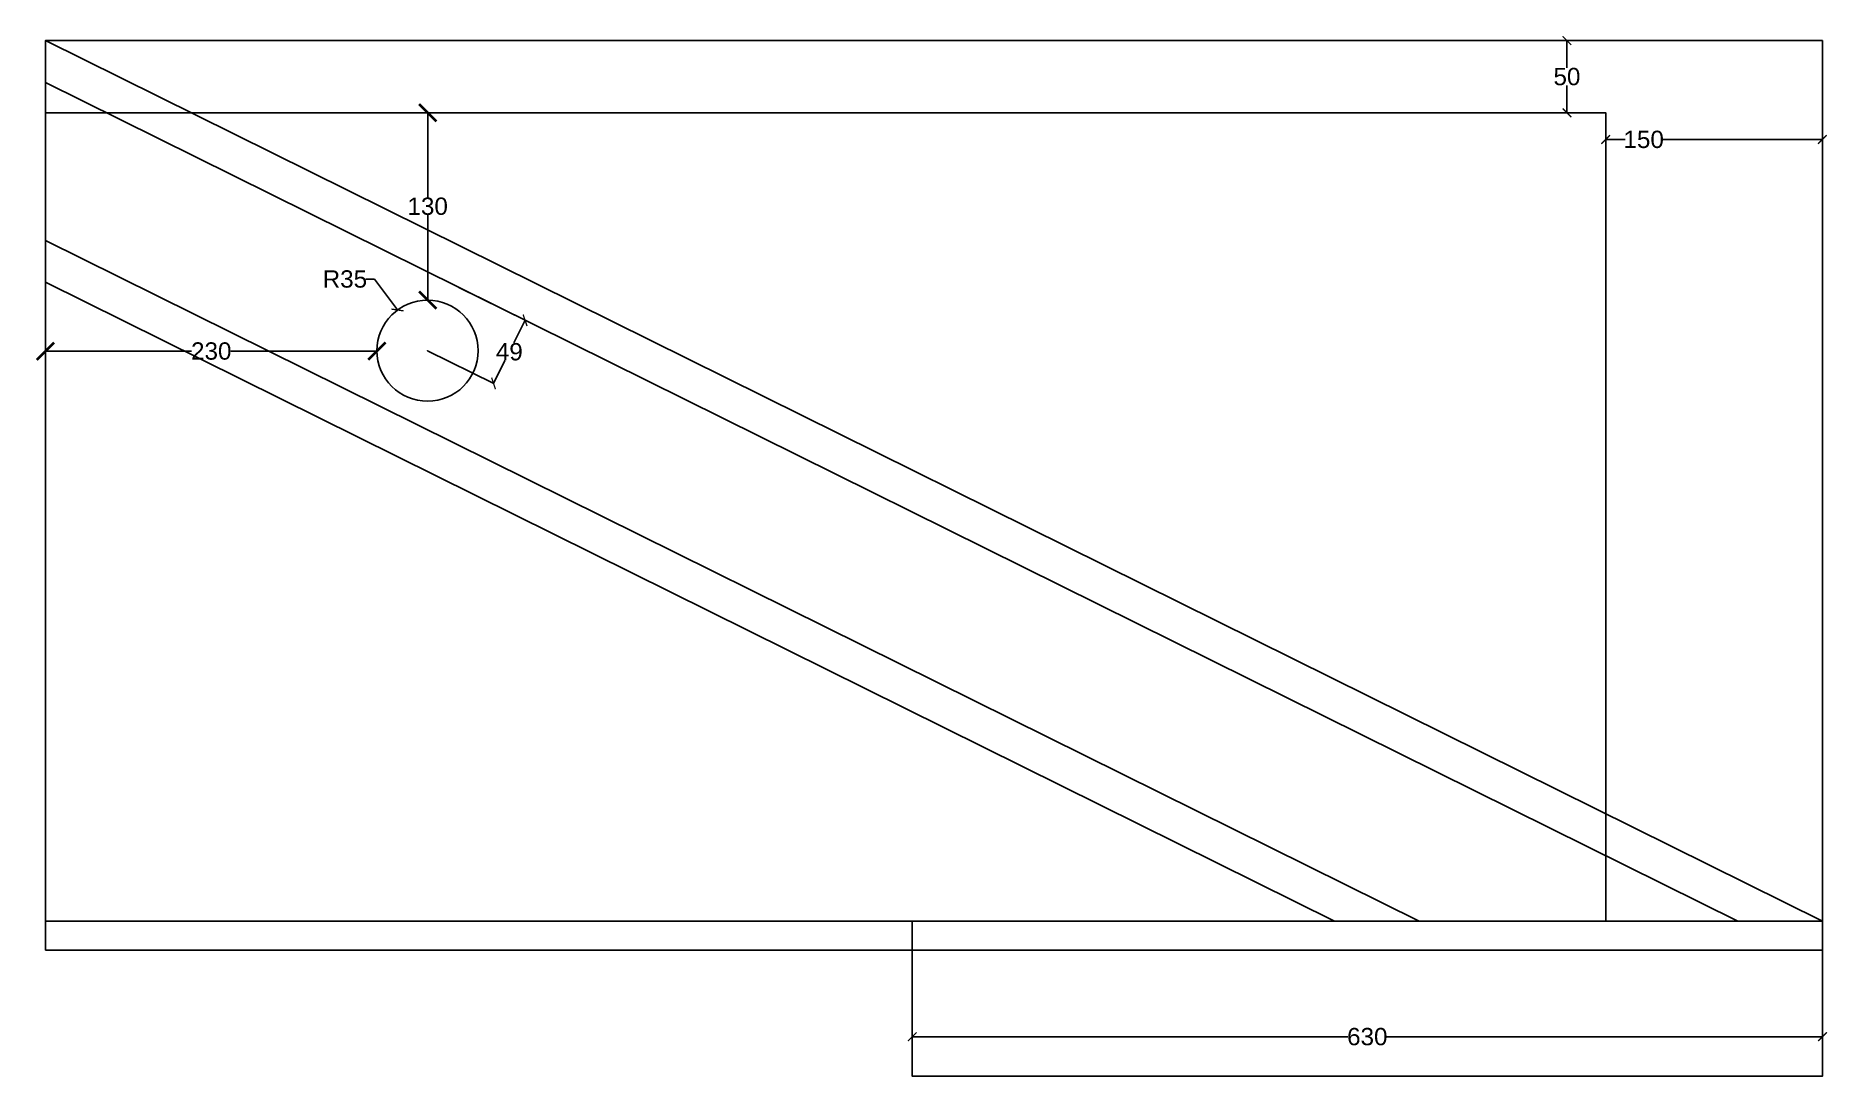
# Model space of a CAD drawing. Header units: inches. Extents: x -7 to 1233, y -87 to 633.
import ezdxf

# ---------------------------------------------------------------- set-up
doc = ezdxf.new("R2010")
doc.units = ezdxf.units.IN
doc.header["$MEASUREMENT"] = 0
doc.styles.get("Standard").update_dxf_attribs({"font": 'Arial.ttf'})
doc.dimstyles.get("Standard").update_dxf_attribs({"dimtxt": 6, "dimasz": 0.18, "dimexe": 0.18, "dimexo": 0.0625, "dimgap": 0.09, "dimtad": 0, "dimtih": 1, "dimtoh": 1, "dimdec": 0, "dimzin": 0, "dimdsep": 46, "dimtxsty": 'Standard', "dimcen": 0.09, "dimadec": 0, "dimazin": 0, "dimtfac": 1, "dimtdec": 0, "dimtofl": 0, "dimtmove": 0, "dimatfit": 3, "dimfxl": 1, "dimtolj": 1, "dimtzin": 0, "dimarcsym": 0})

# ---------------------------------------------------------------- blocks, each defined once
blk = doc.blocks.new('_ArchTick')
at = {"color": 0, "linetype": 'ByBlock', "const_width": 0.15}
blk.add_lwpolyline([(-0.5, -0.5), (0.5, 0.5)], dxfattribs=at)
blk = doc.blocks.new('*D5')
at = {"color": 0, "lineweight": -2, "transparency": 16777216}
for p, q in [((0, 415.2), (0, 414.7)), ((0, 414.9), (101.2, 414.9)), ((229.5, 414.9), (128.3, 414.9)), ((229.5, 415.2), (229.5, 414.7))]:
    blk.add_line(p, q, dxfattribs=at)
at = {"layer": 'Defpoints', "color": 0, "transparency": 16777216}
for p in [(0, 415.2), (0, 414.9), (229.5, 415.2)]:
    blk.add_point(p, dxfattribs=at)
at = {"color": 0, "lineweight": -2, "transparency": 16777216, "xscale": 12, "yscale": 12, "zscale": 12, "rotation": 180}
blk.add_blockref('_ArchTick', (0, 414.9), dxfattribs=at)
at = {"color": 0, "lineweight": -2, "transparency": 16777216, "xscale": 12, "yscale": 12, "zscale": 12}
blk.add_blockref('_ArchTick', (229.5, 414.9), dxfattribs=at)
at = {"color": 0, "transparency": 16777216, "insert": (114.8, 414.9), "char_height": 12, "attachment_point": 5}
blk.add_mtext('\\A1;230', dxfattribs=at)
blk = doc.blocks.new('*D6')
at = {"color": 0, "lineweight": -2, "transparency": 16777216}
for p, q in [((264.6, 580), (264.8, 580)), ((264.6, 580), (264.6, 521.4)), ((264.6, 450.2), (264.6, 509)), ((264.6, 450.2), (264.8, 450.2))]:
    blk.add_line(p, q, dxfattribs=at)
at = {"layer": 'Defpoints', "color": 0, "transparency": 16777216}
for p in [(264.5, 580), (264.6, 580), (264.5, 450.2)]:
    blk.add_point(p, dxfattribs=at)
at = {"color": 0, "lineweight": -2, "transparency": 16777216, "xscale": 12, "yscale": 12, "zscale": 12}
for p, rotation in [((264.6, 580), 90), ((264.6, 450.2), 270)]:
    blk.add_blockref('_ArchTick', p, dxfattribs=dict(at, rotation=rotation))
at = {"color": 0, "transparency": 16777216, "insert": (264.6, 515.2), "char_height": 12, "attachment_point": 5}
blk.add_mtext('\\A1;130', dxfattribs=at)
blk = doc.blocks.new('*D9')
at = {"color": 0, "lineweight": -2, "transparency": 16777216}
for p, q in [((1080, 238.3), (1080, 561.6)), ((1080, 561.5), (1093.5, 561.5)), ((1230, 561.5), (1119, 561.5)), ((1230, 238.3), (1230, 561.6))]:
    blk.add_line(p, q, dxfattribs=at)
at = {"layer": 'Defpoints', "color": 0, "transparency": 16777216}
for p in [(1230, 561.5), (1080, 238.3), (1230, 238.3)]:
    blk.add_point(p, dxfattribs=at)
at = {"color": 0, "lineweight": -2, "transparency": 16777216, "xscale": 6, "yscale": 6, "zscale": 6, "rotation": 180}
blk.add_blockref('_ArchTick', (1080, 561.5), dxfattribs=at)
at = {"color": 0, "lineweight": -2, "transparency": 16777216, "xscale": 6, "yscale": 6, "zscale": 6}
blk.add_blockref('_ArchTick', (1230, 561.5), dxfattribs=at)
at = {"color": 0, "transparency": 16777216, "insert": (1106.3, 561.5), "char_height": 12, "attachment_point": 5}
blk.add_mtext('\\A1;150', dxfattribs=at)
blk = doc.blocks.new('*D10')
at = {"color": 0, "lineweight": -2, "transparency": 16777216}
for p, q in [((834.2, 630), (1053.4, 630)), ((1053.2, 630), (1053.2, 611.2)), ((1053.2, 580), (1053.2, 598.8)), ((834.2, 580), (1053.4, 580))]:
    blk.add_line(p, q, dxfattribs=at)
at = {"layer": 'Defpoints', "color": 0, "transparency": 16777216}
for p in [(834.1, 630), (1053.2, 630), (834.1, 580)]:
    blk.add_point(p, dxfattribs=at)
at = {"color": 0, "lineweight": -2, "transparency": 16777216, "xscale": 6, "yscale": 6, "zscale": 6}
for p, rotation in [((1053.2, 630), 90), ((1053.2, 580), 270)]:
    blk.add_blockref('_ArchTick', p, dxfattribs=dict(at, rotation=rotation))
at = {"color": 0, "transparency": 16777216, "insert": (1053.2, 605), "char_height": 12, "attachment_point": 5}
blk.add_mtext('\\A1;50', dxfattribs=at)
blk = doc.blocks.new('*D15')
at = {"color": 0, "lineweight": -2, "transparency": 16777216}
for p, q in [((600, -87.3), (600, -59.8)), ((600, -60), (901.6, -60)), ((1230, -60), (928.4, -60)), ((1230, -87.3), (1230, -59.8))]:
    blk.add_line(p, q, dxfattribs=at)
at = {"layer": 'Defpoints', "color": 0, "transparency": 16777216}
for p in [(1230, -60), (600, -87.4), (1230, -87.4)]:
    blk.add_point(p, dxfattribs=at)
at = {"color": 0, "lineweight": -2, "transparency": 16777216, "xscale": 6, "yscale": 6, "zscale": 6, "rotation": 180}
blk.add_blockref('_ArchTick', (600, -60), dxfattribs=at)
at = {"color": 0, "lineweight": -2, "transparency": 16777216, "xscale": 6, "yscale": 6, "zscale": 6}
blk.add_blockref('_ArchTick', (1230, -60), dxfattribs=at)
at = {"color": 0, "transparency": 16777216, "insert": (915, -60), "char_height": 12, "attachment_point": 5}
blk.add_mtext('\\A1;630', dxfattribs=at)
blk = doc.blocks.new('*D16')
at = {"color": 0, "lineweight": -2, "transparency": 16777216}
for p, q in [((221.8, 464.8), (227.8, 464.8)), ((227.8, 464.8), (243.7, 443.4)), ((264.4, 415.2), (264.6, 415.2)), ((264.5, 415.1), (264.5, 415.3))]:
    blk.add_line(p, q, dxfattribs=at)
at = {"layer": 'Defpoints', "color": 0, "transparency": 16777216}
for p in [(243.7, 443.4), (264.5, 415.2)]:
    blk.add_point(p, dxfattribs=at)
at = {"color": 0, "lineweight": -2, "transparency": 16777216, "xscale": 6, "yscale": 6, "zscale": 6, "rotation": 306.5626317561072}
blk.add_blockref('_ArchTick', (243.7, 443.4), dxfattribs=at)
at = {"color": 0, "transparency": 16777216, "insert": (207.3, 464.8), "char_height": 12, "attachment_point": 5}
blk.add_mtext('\\A1;R35', dxfattribs=at)
blk = doc.blocks.new('*D17')
at = {"color": 0, "lineweight": -2, "transparency": 16777216}
for p, q in [((286.2, 459), (332.1, 436.3)), ((332, 436.3), (324.2, 420.6)), ((264.5, 415.2), (310.4, 392.4)), ((310.2, 392.5), (318, 408.3))]:
    blk.add_line(p, q, dxfattribs=at)
at = {"layer": 'Defpoints', "color": 0, "transparency": 16777216}
for p in [(286.2, 459.1), (332, 436.3), (264.4, 415.2)]:
    blk.add_point(p, dxfattribs=at)
at = {"color": 0, "lineweight": -2, "transparency": 16777216, "xscale": 6, "yscale": 6, "zscale": 6}
for p, rotation in [((332, 436.3), 63.62157936648762), ((310.2, 392.5), 243.6215793664876)]:
    blk.add_blockref('_ArchTick', p, dxfattribs=dict(at, rotation=rotation))
at = {"color": 0, "transparency": 16777216, "insert": (321.1, 414.4), "char_height": 12, "attachment_point": 5}
blk.add_mtext('\\A1;49', dxfattribs=at)

msp = doc.modelspace()

# ---------------------------------------------------------------- linework, layer by layer
for points in [[(0, 0), (1230, 0), (1230, 630), (0, 630)], [(1230, 20), (1230, -87.4), (600, -87.4), (600, 20)]]:
    msp.add_lwpolyline(points, close=True)
at = {"color": 1}
for points in [[(0, 630), (1230, 20), (1171.5, 20), (0, 601)], [(0, 491.6), (950.9, 20), (892.4, 20), (0, 462.6)]]:
    msp.add_lwpolyline(points, close=True, dxfattribs=at)
at = {"color": 2}
msp.add_lwpolyline([(0, 20), (1080, 20), (1080, 580), (0, 580)], close=True, dxfattribs=at)
msp.add_circle((264.5, 415.2), 35, dxfattribs=at)

# ---------------------------------------------------------------- dimensions: what is measured, and where the dimension line sits
for base, p1, p2, override, picture, middle in [((1053.2, 630), (834.1, 580), (834.1, 630), {"dimtxt": 12, "dimasz": 6, "dimblk": 'ArchTick', "dimblk1": 'ArchTick', "dimblk2": 'ArchTick', "dimcen": 0.1, "dimldrblk": 'ArchTick'}, '*D10', (1053.2, 605)), ((264.6, 580), (264.5, 450.2), (264.5, 580), {"dimtxt": 12, "dimasz": 12, "dimblk1": 'ArchTick', "dimblk2": 'ArchTick', "dimsah": 1}, '*D6', (264.6, 515.2))]:
    dim = msp.add_linear_dim(base=base, p1=p1, p2=p2, angle=90, dimstyle='Standard', override=override)
    dim.commit()
    dim.dimension.update_dxf_attribs({"geometry": picture, "text_midpoint": middle, "dimtype": 160})
for base, p1, p2, override, picture, middle in [((1230, 561.5), (1080, 238.3), (1230, 238.3), {"dimtxt": 12, "dimasz": 6, "dimblk": 'ArchTick', "dimblk1": 'ArchTick', "dimblk2": 'ArchTick', "dimcen": 0.1, "dimldrblk": 'ArchTick'}, '*D9', (1106.3, 561.5)), ((0, 414.87), (229.5252, 415.2401), (0, 415.2401), {"dimtxt": 12, "dimasz": 12, "dimblk1": 'ArchTick', "dimblk2": 'ArchTick', "dimsah": 1}, '*D5', (114.7626, 414.87))]:
    dim = msp.add_linear_dim(base=base, p1=p1, p2=p2, dimstyle='Standard', override=override)
    dim.commit()
    dim.dimension.update_dxf_attribs({"geometry": picture, "text_midpoint": middle, "dimtype": 160})
dim = msp.add_radius_dim(center=(264.5, 415.2), mpoint=(243.7, 443.4), dimstyle='Standard', override={"dimtxt": 12, "dimasz": 6, "dimblk": 'ArchTick', "dimblk1": 'ArchTick', "dimblk2": 'ArchTick', "dimcen": 0.1, "dimldrblk": 'ArchTick'})
dim.commit()
dim.dimension.update_dxf_attribs({"geometry": '*D16', "text_midpoint": (207.3, 464.8), "dimtype": 164})
dim = msp.add_aligned_dim(p1=(264.4, 415.2), p2=(286.2, 459.1), distance=-51.1, dimstyle='Standard', override={"dimtxt": 12, "dimasz": 6, "dimblk": 'ArchTick', "dimblk1": 'ArchTick', "dimblk2": 'ArchTick', "dimcen": 0.1, "dimldrblk": 'ArchTick'})
dim.commit()
dim.dimension.update_dxf_attribs({"geometry": '*D17', "text_midpoint": (321.1, 414.4)})
dim = msp.add_linear_dim(base=(1230, -60), p1=(600, -87.4), p2=(1230, -87.4), dimstyle='Standard', override={"dimtxt": 12, "dimasz": 6, "dimblk": 'ArchTick', "dimblk1": 'ArchTick', "dimblk2": 'ArchTick', "dimcen": 0.1, "dimldrblk": 'ArchTick'})
dim.commit()
dim.dimension.update_dxf_attribs({"geometry": '*D15', "text_midpoint": (915, -60)})

doc.saveas('drawing.dxf')
